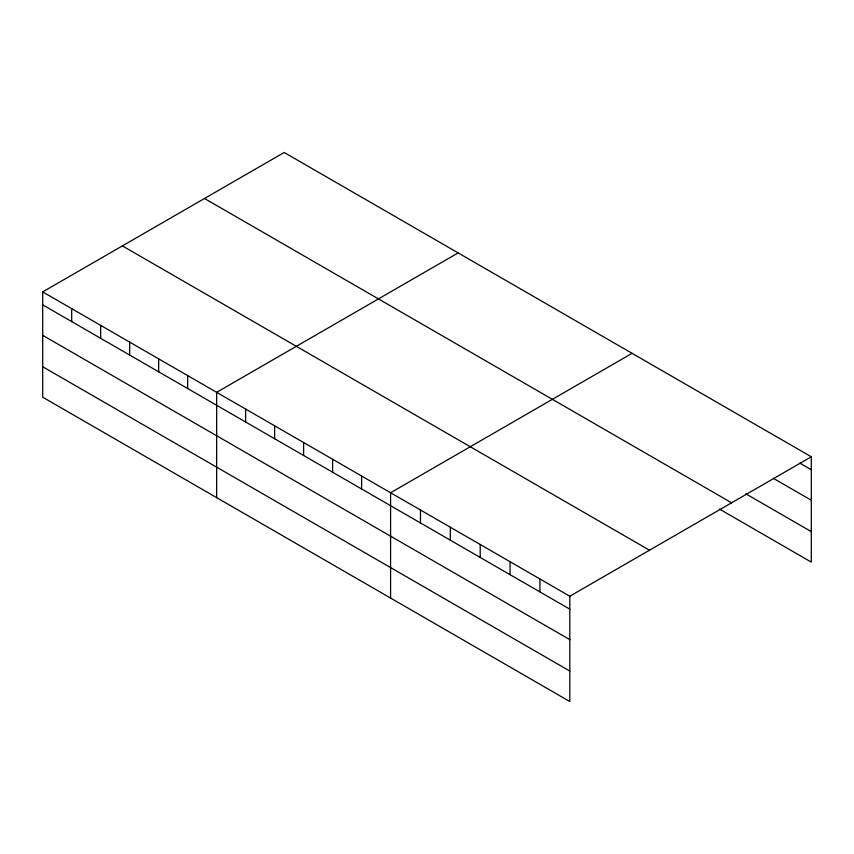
<?xml version="1.0" encoding="UTF-8"?>
<svg xmlns="http://www.w3.org/2000/svg" width="854" height="854" viewBox="0 0 854 854"><rect width="100%" height="100%" fill="white"/><g stroke="black" fill="none" stroke-linecap="round" stroke-linejoin="round"><path stroke-width="1.28" d="M42.7 291.897L569.81 596.22L569.81 701.529L42.7 397.206L42.7 291.897L284.19 152.471L811.3 456.794L811.3 562.103L719.399 509.037M458.139 252.901L216.649 392.328L216.649 497.626M632.088 353.321L390.588 492.747L390.588 598.056M569.81 596.22L811.3 456.794M799.814 463.114L811.3 469.753M773.393 478.336L811.3 500.23M745.82 493.815L811.3 531.626M204.501 198.48L731.611 502.803M122.389 245.888L649.499 550.211M42.7 304.846L569.81 609.169M42.7 335.323L569.81 639.646M42.7 366.729L569.81 671.052M539.941 578.98L539.941 591.929M510.073 561.729L510.073 574.678M480.204 544.489L480.204 557.438M450.336 527.238L450.336 540.198M420.456 509.998L420.456 522.947M361.605 476.009L361.605 488.968M332.612 459.271L332.612 472.23M303.618 442.532L303.618 455.492M274.625 425.794L274.625 438.753M245.632 409.066L245.632 422.015M187.656 375.589L187.656 388.538M158.663 358.851L158.663 371.8M129.669 342.112L129.669 355.061M100.687 325.374L100.687 338.323M71.693 308.636L71.693 321.584"/></g></svg>
